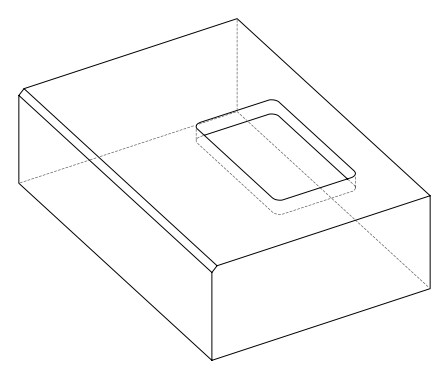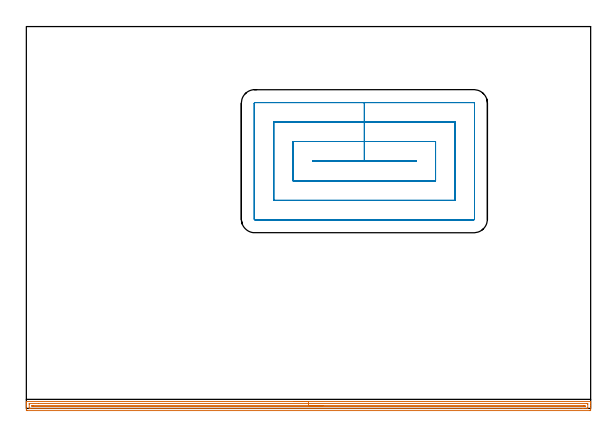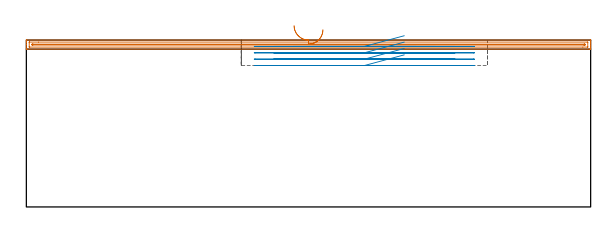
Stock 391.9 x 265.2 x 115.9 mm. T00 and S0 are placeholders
(PLAN: 2 operations, 1 tool changes, 20.2 min)
(1 AREA_MILL | FG_CHAMFER_SURFACE | UGT0205_001 | 9.57 min | 7777 mm3)
(2 MILL_RECTANGULAR_POCKET | POCKET_RECTANGULAR_STRAIGHT | UGT0201_100 | Follow Part, ap 4.5, ae 75% | 10.61 min | 299332 mm3)
(TOOL UGT0205_001 | Chamfer Mill 20 x 3 x 45 deg. | D20 FL50 Z2)
(TOOL UGT0201_100 | End Mill 18 mm | D18 FL22 Z2)
(OP 1 AREA_MILL)
G17 G21 G94 G90
T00 M6
G54
G17 G0 G90 X185.95 Y4.8 S1061 M3
G43 Z125.9 H0
G94 G1 X185.988 Z125.028 F250.
X186.102 Z124.163
X186.291 Z123.312
X186.553 Z122.48
X186.887 Z121.674
X187.29 Z120.9
X187.758 Z120.164
X188.29 Z119.472
X188.879 Z118.829
X189.522 Z118.239
X190.214 Z117.708
X190.95 Z117.24
X191.724 Z116.837
X192.53 Z116.503
X193.362 Z116.241
X194.214 Z116.052
X195.078 Z115.938
X195.95 Z115.9
X391.725
X391.89 Y4.804 Z115.895
X391.892 Y4.779 Z115.871
X391.9 Y4.402 Z115.502
Y4.129 Z115.228
Y3.419 Z114.514
Y2.18 Z113.277
Y0.765 Z111.861
Y-0.739 Z110.358
X391.897 Y-1.004 Z110.093
X391.891 Y-1.491 Z109.605
X391.77 Y-1.495 Z109.603
X391.274 Y-1.5 Z109.6
X0.626
X0.13 Y-1.495 Z109.603
X0.009 Y-1.491 Z109.605
X0. Y-1.004 Z110.093
Y1.65 Z112.745
Y3.065 Z114.161
Y3.419 Z114.514
Y4.129 Z115.228
Y4.402 Z115.502
X0.008 Y4.779 Z115.871
X0.01 Y4.804 Z115.895
X0.175 Y4.8 Z115.9
X195.95
Y3.386 Z114.486
X389.52 Y3.385 Z114.485
X389.889 Y3.379 Z114.479
X389.894 Y3.26 Z114.36
X389.899 Y3.01 Z114.11
Y0.357 Z111.457
X389.89 Y-0.053 Z111.047
X389.881 Y-0.08 Z111.02
X389.861 Y-0.082 Z111.018
X389.809 Y-0.085 Z111.015
X386.476 Y-0.086 Z111.014
X2.38 Y-0.085 Z111.015
X2.011 Y-0.079 Z111.021
X2.006 Y0.04 Z111.14
X2.001 Y0.29 Z111.39
Y2.943 Z114.043
X2.01 Y3.353 Z114.453
X2.019 Y3.38 Z114.48
X2.039 Y3.382 Z114.482
X2.092 Y3.385 Z114.485
X8.462 Y3.386 Z114.486
X195.95
Y1.971 Z113.071
X387.374
X387.698 Y1.969 Z113.069
X387.806 Y1.967 Z113.067
X387.883 Y1.965 Z113.065
X387.89 Y1.849 Z112.949
X387.896 Y1.65 Z112.75
X387.898 Y1.452 Z112.552
X387.894 Y1.384 Z112.484
X387.89 Y1.337 Z112.437
X387.859 Y1.335 Z112.435
X387.698 Y1.332 Z112.432
X387.129 Y1.329 Z112.429
X4.526
X4.202 Y1.33 Z112.43
X4.094 Y1.332 Z112.432
X4.016 Y1.335 Z112.435
X4.01 Y1.45 Z112.55
X4.004 Y1.65 Z112.75
X4.002 Y1.848 Z112.948
X4.006 Y1.916 Z113.016
X4.01 Y1.963 Z113.063
X4.041 Y1.965 Z113.065
X4.202 Y1.968 Z113.068
X4.771 Y1.971 Z113.071
X195.95
X196.822 Z113.11
X197.686 Z113.223
X198.538 Z113.412
X199.37 Z113.675
X200.176 Z114.008
X200.95 Z114.411
X201.686 Z114.88
X202.378 Z115.411
X203.021 Z116.
X203.61 Z116.644
X204.142 Z117.336
X204.61 Z118.071
X205.013 Z118.845
X205.347 Z119.651
X205.609 Z120.483
X205.798 Z121.335
X205.912 Z122.2
X205.95 Z123.071
G0 Z125.9
M5
M2
(OP 2 MILL_RECTANGULAR_POCKET)
G17 G21 G94 G90
T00 M6
G54
G17 G0 G90 X262.46 Y171.9 S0 M3
G43 Z125.9 H0
Z118.9
G94 G1 X234.75 Z111.475 F250.
X198.8 F500.
Y171.5
X270.7
Y171.9
X234.75
Y185.4
X185.3
Y158.
X284.2
Y185.4
X234.75
Y198.9
X171.8
Y144.5
X297.7
Y198.9
X234.75
Y212.4
X158.8
G3 X158.3 Y211.9 R0.5
G1 Y131.5
G3 X158.8 Y131. R0.5
G1 X310.7
G3 X311.2 Y131.5 R0.5
G1 Y211.9
G3 X310.7 Y212.4 R0.5
G1 X234.75
X233.75
G0 X262.46 Y171.9 Z114.475
G1 X234.75 Z107.05 F250.
X198.8 F500.
Y171.5
X270.7
Y171.9
X234.75
Y185.4
X185.3
Y158.
X284.2
Y185.4
X234.75
Y198.9
X171.8
Y144.5
X297.7
Y198.9
X234.75
Y212.4
X158.8
G3 X158.3 Y211.9 R0.5
G1 Y131.5
G3 X158.8 Y131. R0.5
G1 X310.7
G3 X311.2 Y131.5 R0.5
G1 Y211.9
G3 X310.7 Y212.4 R0.5
G1 X234.75
X233.75
G0 X262.46 Y171.9 Z110.05
G1 X234.75 Z102.625 F250.
X198.8 F500.
Y171.5
X270.7
Y171.9
X234.75
Y185.4
X185.3
Y158.
X284.2
Y185.4
X234.75
Y198.9
X171.8
Y144.5
X297.7
Y198.9
X234.75
Y212.4
X158.8
G3 X158.3 Y211.9 R0.5
G1 Y131.5
G3 X158.8 Y131. R0.5
G1 X310.7
G3 X311.2 Y131.5 R0.5
G1 Y211.9
G3 X310.7 Y212.4 R0.5
G1 X234.75
X233.75
G0 X262.46 Y171.9 Z105.625
G1 X234.75 Z98.2 F250.
X198.8 F500.
Y171.5
X270.7
Y171.9
X234.75
Y185.4
X185.3
Y158.
X284.2
Y185.4
X234.75
Y198.9
X171.8
Y144.5
X297.7
Y198.9
X234.75
Y212.4
X158.8
G3 X158.3 Y211.9 R0.5
G1 Y131.5
G3 X158.8 Y131. R0.5
G1 X310.7
G3 X311.2 Y131.5 R0.5
G1 Y211.9
G3 X310.7 Y212.4 R0.5
G1 X234.75
X233.75
G0 Z125.9
M5
M2
